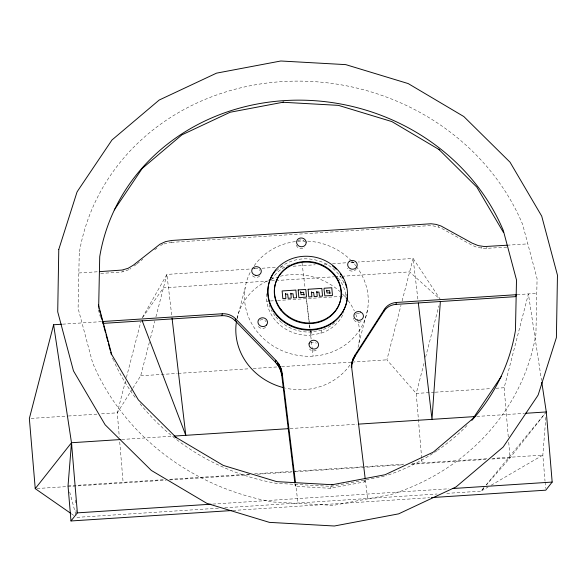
<?xml version="1.0" encoding="UTF-8"?>
<svg xmlns="http://www.w3.org/2000/svg" width="587" height="587" viewBox="0 0 587 587"><rect width="100%" height="100%" fill="white"/><g stroke="black" fill="none" stroke-linecap="round" stroke-linejoin="round"><path stroke-width="0.44" stroke-dasharray="2.94 2.2" d="M98.227 308.975L98.264 307.162M545.859 417.35L542.836 455.116L545.022 481.186M100.715 273.469L121.641 271.986L122.888 271.752L123.189 270.468M163.905 243.965L171.301 242.387L171.602 241.096M311.88 330.672L310.824 335.177L320.913 333.269A39.997 36.423 13.2 0 0 343.909 312.306M320.913 333.269L321.669 330.048A39.997 36.423 13.2 0 0 336.41 321.346M140.051 403.768A211.166 192.316 13.2 0 0 276.169 483.306L331.039 486.374L365.341 479.887L364.887 481.817L330.584 488.303L295.254 486.329L295.709 484.4L298.013 503.397M346.323 294.469L345.948 296.083L340.548 296.428M330.584 488.303L331.039 486.374M506.786 247.142L484.077 248.492L476.49 247.156L471.779 245.109L442.899 229.077L438.196 227.03L438.496 225.738M481.509 248.286L481.817 247.002M486.638 248.448L486.939 247.164M125.515 380.978L117.275 412.822L119.264 436.501M126.432 377.441L140.843 321.705M132.882 388.139L140.689 375.797L149.333 342.375M150.47 337.98L154.792 321.272M155.929 316.87L166.913 274.408L251.111 268.949M237.207 318.462L245.183 287.623M358.914 343.153L367.579 309.672M421.657 458.102L416.227 393.437L386.884 359.838L400.987 305.306M402.124 300.911L413.109 258.449L358.195 262.007M424.005 363.36L416.227 393.437L434.351 392.263M425.604 357.167L438.878 305.864M508.276 436.919L504.152 387.736L528.403 293.97L541.508 380.427M142.436 317.457L166.913 274.408L171.822 316.232M132.398 388.91L117.275 412.822L100.957 413.879M142.575 317.567L163.435 287.85L267.775 281.085M546.292 411.949L510.037 457.867L486.344 485.045M483.923 487.621L481.01 491.158L445.32 493.469M486.256 484.796L545.125 413.365M483.974 487.76L481.01 491.158L488.054 487.049M265.559 327.37L265.111 327.751A4.799 4.373 13.2 0 1 257.825 325.543M134.328 265.962L136.433 264.289M137.131 263.739L142.751 259.278M154.682 249.813L157.485 247.582M129.881 269.125L130.93 268.494M491.187 485.229L542.836 455.116L492.522 458.381M160.53 245.535L162.746 244.434M259.982 320.209L260.525 319.959A4.799 4.373 13.2 0 1 266.116 321.654M128.788 269.704L122.888 271.752M321.669 330.048L311.58 331.956A39.997 36.423 13.2 0 1 282.296 323.07M366.207 479.718L384.309 476.299M171.301 242.387L428.048 225.738L433.169 225.9L438.196 227.03M78.841 272.984L98.521 271.708M507.234 245.212L527.808 243.876M252.028 268.89L257.517 268.538M262.096 268.237L275.824 267.349M280.403 267.048L284.974 266.755M293.214 266.219L315.182 264.796M324.332 264.201L327.994 263.967M332.565 263.666L346.293 262.778M350.872 262.484L354.533 262.242M271.436 280.843L275.098 280.608M276.007 280.549L333.665 276.815M334.583 276.748L340.988 276.338M341.905 276.279L409.631 271.884L439.135 298.46M266.814 301.212L269.514 301.036M270.409 300.977L274.004 300.742M277.607 300.515L339.653 296.486M62.67 324.171L101.646 321.639M517.088 294.645L536.767 293.368M140.689 375.797L177.296 373.427M178.213 373.369L249.6 368.739M253.261 368.497L277.057 366.956M281.628 366.662L351.187 362.15M352.105 362.091L386.884 359.838M31.162 418.406L67.424 416.058M68.327 416L97.332 414.114M435.261 392.204L491.458 388.565M495.993 388.271L504.152 387.736M121.78 439.472L172.989 436.156M290.125 428.561L356.94 424.225M476.791 416.454L524.345 413.373M68.033 485.904L163.179 479.733M169.584 479.315L249.174 474.157M254.663 473.804L292.172 471.368M293.082 471.31L404.692 464.075M412.015 463.598L487.034 458.733M37.054 488.531L166.136 480.166M169.79 479.924L250.238 474.707M257.554 474.237L294.124 471.867M295.034 471.809L402.917 464.809M411.142 464.28L486.469 459.394M491.906 459.041L510.037 457.867L508.584 440.558M212.773 504.086L448.798 488.78M218.386 508.188L76.552 517.382L76.427 515.562M224.792 507.77L437.088 494.005M232.907 510.463L429.596 497.71M71.291 513.728L74.3 515.812M440.477 299.671L413.109 258.449L418.01 300.265M69.692 492.023L76.075 515.635M296.318 245.161L296.472 245.718A4.799 4.373 13.2 0 0 304.653 247.171M98.447 309.826L100.494 317.494M365.341 479.887L367.653 498.877M364.666 480.005L364.887 481.817M302.048 263.005L305.079 287.953M309.195 321.808L306.377 298.644L309.334 323.797M309.628 325.374L309.958 328.045M310.061 328.94L310.824 335.177A39.997 36.423 13.2 0 1 266.88 292.517M294.923 483.615L295.254 486.329M309.437 324.699L310.068 330.085M310.171 330.98L311.33 340.864M311.44 341.766L312.284 348.949M312.387 349.845L313.128 356.133M545.103 482.088L545.631 488.384M421.73 459.012L422.112 463.569M119.726 441.967L123.167 482.947M75.378 500.087L75.562 502.817M76.061 510.103L76.369 514.652M316.188 350.212A4.799 4.373 13.2 0 1 309.51 349.03M310.516 342.925A4.799 4.373 13.2 0 1 316.334 343.256M259.792 275.853A4.799 4.373 13.2 0 1 255.338 277.284L254.142 276.917A4.799 4.373 13.2 0 1 252.212 275.428M254.31 268.817A4.799 4.373 13.2 0 1 257.964 269.022L259.036 269.653A4.799 4.373 13.2 0 1 259.902 270.512M361.049 321.529A4.799 4.373 13.2 0 1 356.302 321.837L355.238 321.206A4.799 4.373 13.2 0 1 354.372 320.348M353.77 319.321A4.799 4.373 13.2 0 1 353.469 318.198M356.47 313.737A4.799 4.373 13.2 0 1 358.928 313.575L360.132 313.942A4.799 4.373 13.2 0 1 361.196 314.573M356.375 268.677A4.799 4.373 13.2 0 1 354.834 270.394L353.741 270.901A4.799 4.373 13.2 0 1 347.548 268.178M351.466 262.367A4.799 4.373 13.2 0 1 355.847 264.289M467.003 425.546A211.166 192.316 13.2 0 1 437.689 450.229M436.933 450.743A211.166 192.316 13.2 0 1 386.055 475.727M135.098 397.326A211.166 192.316 13.2 0 1 113.995 361.394M113.629 360.579A211.166 192.316 13.2 0 1 112.557 358.136M298.079 240.648A4.799 4.373 13.2 0 1 304.763 241.829M281.628 322.549A39.997 36.423 13.2 0 1 275.611 316.569M275.09 315.916A39.997 36.423 13.2 0 1 271.194 309.789M270.064 307.361A39.997 36.423 13.2 0 1 269.125 304.873M276.609 270.768A39.997 36.423 13.2 0 1 344.202 283.499M271.568 279.551A39.997 36.423 13.2 0 1 290.11 264.627M336.821 276.228A39.997 36.423 13.2 0 1 337.907 277.504M338.428 278.157A39.997 36.423 13.2 0 1 346.161 298.68M349.896 365.07A62.215 57.306 14.5 0 1 285.656 388.161M237.016 318.521A62.215 57.306 14.5 0 1 270.343 279.471M271.157 279.133A62.215 57.306 14.5 0 1 276.947 277.115M280.373 276.213A62.215 57.306 14.5 0 1 339.866 291.512M342.441 293.97A62.215 57.306 14.5 0 1 347.651 299.928M348.201 300.661A62.215 57.306 14.5 0 1 354.335 310.912M355.759 314.228A62.215 57.306 14.5 0 1 357.791 348.318M356.309 266.447A62.215 57.306 14.5 0 1 350.446 340.724A62.215 57.306 14.5 0 1 270.424 344.187A62.215 57.306 14.5 0 1 250.913 271.003M254.208 265.706A62.215 57.306 14.5 0 1 304.11 241.015M307.727 241.125A62.215 57.306 14.5 0 1 350.476 259.858M351.107 260.481A62.215 57.306 14.5 0 1 355.781 265.757M79.252 253.034L78.1 308.38L92.592 362.707A231.968 211.261 13.2 0 0 273.072 502.002L333.35 505.37L391.867 494.298A231.968 211.261 13.2 0 0 535.924 333.966L537.076 278.62L522.591 224.293A231.968 211.261 13.2 0 0 281.826 81.63A231.968 211.261 13.2 0 0 79.252 253.034"/><path stroke-width="0.88" d="M98.675 307.045L99.724 256.666A211.166 192.316 13.2 0 1 284.137 100.626A211.166 192.316 13.2 0 1 503.316 230.5L516.501 279.955L515.452 330.334A211.166 192.316 13.2 0 1 471.897 420.307M365.231 478.977L351.826 368.687L351.789 363.977L352.838 359.413L354.915 355.194L384.522 309.166A15.827 14.418 13.2 0 1 396.408 302.466L516.193 294.703L515.738 296.633L395.961 304.396A15.827 14.418 13.2 0 0 384.067 311.095L354.46 357.123L352.383 361.343L351.342 365.906L351.789 363.977M440.353 301.498L431.988 419.36L418.333 302.995M102.996 323.393L221.864 315.689L222.319 313.759A15.827 14.418 13.2 0 1 235.644 318.822L275.89 360.315L278.95 364.204L281.078 368.563L282.186 373.2L295.488 482.595M294.813 482.712L281.731 375.13L280.63 370.492L278.495 366.134L275.435 362.245L235.189 320.751L235.644 318.822M275.435 362.245L275.89 360.315M277.071 364.116L277.526 362.194M277.812 365.114L278.267 363.184M278.495 366.134L278.95 364.204M279.118 367.191L279.573 365.261M279.683 368.269L280.138 366.339M280.19 369.37L280.637 367.44M280.63 370.492L281.078 368.563M281.004 371.637L281.452 369.707M281.312 372.789L281.767 370.859M281.731 375.13L282.186 373.2M351.503 364.747L352.479 360.528M352.383 361.343L352.838 359.413M351.246 367.08L351.701 365.151M352.809 360.249L353.264 358.319M351.371 367.616L351.672 366.325M353.301 359.178L353.756 357.248M354.46 357.123L354.915 355.194M384.067 311.095L384.522 309.166M395.961 304.396L396.408 302.466M61.76 324.229L53.608 324.758L29.35 418.524L35.242 488.648L70.543 513.199M114.296 209.919L142.223 168.432L181.897 134.863L230.104 112.256L283.55 102.145L282.846 102.263L338.442 105.367L391.867 121.582L439.48 149.795M501.393 376.326L472.953 418.568L433.279 452.137L385.079 474.744L331.626 484.855L332.33 484.737L276.734 481.633L223.309 465.418L175.696 437.205L176.518 437.785L138.334 399.864L111.713 354.548L98.484 304.924M35.242 488.648L71.489 442.737L53.608 324.758M231.99 510.529L70.983 520.962L77.374 512.862L71.489 442.737L120.871 439.531M541.786 382.232L546.292 411.949L552.176 482.074L545.778 490.182L431.423 497.593M99.416 271.656L122.089 270.057L128.113 268.296L133.374 265.148L159.928 244.236L165.541 241.624L171.756 240.457L431.063 223.764L436.163 224.41L441.057 226.01L472.234 243.179L478.178 245.601L484.532 246.562L507.234 245.212M324.134 288.232L331.772 287.74L332.477 295.43L324.838 295.929L323.98 288.877M326.533 290.844L329.586 290.646L329.931 293.463L330.077 292.825L327.025 293.023L326.68 290.198M290.719 293.874L293.008 293.727L293.522 297.961L296.582 297.763L295.87 290.066L282.127 290.954L282.831 298.651L285.884 298.453L285.524 293.581L285.37 294.219L287.659 294.072L288.18 298.306L291.233 298.108L290.866 293.236M222.319 313.759L102.534 321.522L103.239 324.149M173.906 436.097L288.298 428.679M358.767 424.108L474.964 416.572M525.255 413.314L546.292 411.949M77.374 512.862L210.946 504.204M452.46 488.545L552.176 482.074M438.665 149.215L476.849 187.136L503.463 232.452M142.179 320.766L185.793 435.327L172.035 318.044M99.585 310.45L100.267 313.003M100.722 314.713L102.079 319.82M103.701 325.895L105.572 332.888M106.034 334.641L107.898 341.634M108.368 343.388L110.231 350.38M110.701 352.134L111.398 354.753M70.983 520.962L68.033 485.904L71.489 442.737L71.673 445.467M347.401 294.41A39.997 36.423 13.2 0 1 295.195 327.795A39.997 36.423 13.2 0 1 275.89 270.145M332.425 265.852A39.997 36.423 13.2 0 1 336.278 269.228M340.181 273.733A39.997 36.423 13.2 0 1 341.23 275.222M342.214 276.763A39.997 36.423 13.2 0 1 343.109 278.333M344.987 282.391A39.997 36.423 13.2 0 1 346.557 287.483M221.864 315.689A15.827 14.418 13.2 0 1 235.189 320.751M355.128 355.825A62.215 57.306 14.5 0 1 352.317 361.313M283.895 387.75A62.215 57.306 14.5 0 1 236.524 321.104M58.781 249.409L57.717 311.829L73.463 370.867L105.124 424.775L151.365 470.466L206.998 503.426L269.411 522.371L334.363 526.003L398.654 513.852L456.004 486.953L503.198 447.023L537.024 396.768L538.184 394.89L556.395 337.591L557.459 275.171L541.713 216.133L510.052 162.225L463.811 116.534L408.185 83.574L345.765 64.629L280.813 60.997L216.522 73.148L159.18 100.047L111.978 139.977L78.152 190.232L76.992 192.11L58.781 249.409M306.12 242.049L306.098 243.194A4.799 4.373 13.2 0 1 301.901 246.745A4.799 4.373 13.2 0 1 296.919 243.788L296.626 242.666A4.799 4.373 13.2 0 1 300.837 237.977A4.799 4.373 13.2 0 1 306.12 242.049M309.085 343.806L309.055 344.951A4.799 4.373 13.2 0 0 314.339 349.023A4.799 4.373 13.2 0 0 318.558 344.334L318.257 343.212A4.799 4.373 13.2 0 0 313.275 340.255A4.799 4.373 13.2 0 0 309.085 343.806M298.167 289.919L298.871 297.609L306.509 297.117L305.805 289.42L298.167 289.919M300.713 291.886L300.559 292.524L303.618 292.326L303.956 295.151L304.11 294.505L301.058 294.703L300.713 291.886M308.094 289.274L308.799 296.971L311.851 296.773L311.492 291.893L311.337 292.539L313.634 292.392L314.148 296.618L317.2 296.42L316.841 291.548L316.687 292.194L318.976 292.047L319.489 296.274L322.549 296.075L321.845 288.378L308.094 289.274M266.461 325.066L265.559 325.822A4.799 4.373 13.2 0 1 258.882 324.64A4.799 4.373 13.2 0 1 259.887 318.536L260.98 318.029A4.799 4.373 13.2 0 1 266.571 319.724A4.799 4.373 13.2 0 1 266.461 325.066M349.617 261.178L348.715 261.934A4.799 4.373 13.2 0 0 348.605 267.276A4.799 4.373 13.2 0 0 354.196 268.971L355.289 268.464A4.799 4.373 13.2 0 0 356.294 262.36A4.799 4.373 13.2 0 0 349.617 261.178M255.793 275.354L254.597 274.987A4.799 4.373 13.2 0 1 252.131 269.117A4.799 4.373 13.2 0 1 258.419 267.092L259.491 267.723A4.799 4.373 13.2 0 1 260.885 272.962A4.799 4.373 13.2 0 1 255.793 275.354M360.579 312.013L359.383 311.646A4.799 4.373 13.2 0 0 354.291 314.038A4.799 4.373 13.2 0 0 355.693 319.277L356.757 319.908A4.799 4.373 13.2 0 0 363.045 317.883A4.799 4.373 13.2 0 0 360.579 312.013M275.692 313.341A39.997 36.423 13.2 0 0 344.224 308.901A39.997 36.423 13.2 0 0 303.296 256.328A39.997 36.423 13.2 0 0 275.692 313.341M280.975 309.422A33.598 30.597 13.2 0 0 338.538 305.688A33.598 30.597 13.2 0 0 304.161 261.531A33.598 30.597 13.2 0 0 280.975 309.422M280.821 310.068A33.598 30.597 13.2 0 0 338.391 306.333A33.598 30.597 13.2 0 0 304.007 262.169A33.598 30.597 13.2 0 0 280.821 310.068"/></g></svg>
